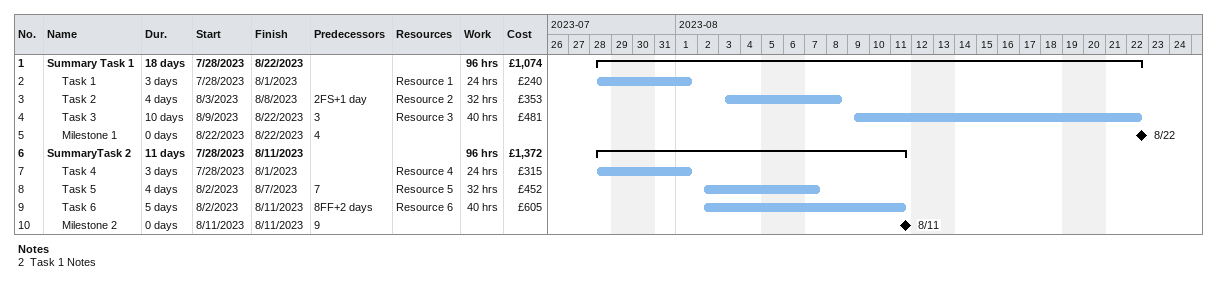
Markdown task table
| ID | Level | Task | Duration | Start | Finish | Predecessors | Resources | Work (h) | Cost (£) |
|---|---|---|---|---|---|---|---|---|---|
| 1 | 1 | **Summary Task 1** | 18d | 2023-07-28 | 2023-08-22 |  |  | 96 | 1074 |
| 2 | 2 | Task 1 | 3d | 2023-07-28 | 2023-08-01 |  | Resource 1 | 24 | 240 |
| 3 | 2 | Task 2 | 4d | 2023-08-03 | 2023-08-08 | 2FS+1d | Resource 2 | 32 | 353 |
| 4 | 2 | Task 3 | 10d | 2023-08-09 | 2023-08-22 | 3 | Resource 3 | 40 | 481 |
| 5 | 2 | Milestone 1 | 0d | 2023-08-22 | 2023-08-22 | 4 |  |  |  |
| 6 | 1 | **SummaryTask 2** | 11d | 2023-07-28 | 2023-08-11 |  |  | 96 | 1372 |
| 7 | 2 | Task 4 | 3d | 2023-07-28 | 2023-08-01 |  | Resource 4 | 24 | 315 |
| 8 | 2 | Task 5 | 4d | 2023-08-02 | 2023-08-07 | 7 | Resource 5 | 32 | 452 |
| 9 | 2 | Task 6 | 5d | 2023-08-02 | 2023-08-11 | 8FF+2d | Resource 6 | 40 | 605 |
| 10 | 2 | Milestone 2 | 0d | 2023-08-11 | 2023-08-11 | 9 |  |  |  |

Notes
- 2: Task 1 Notes
